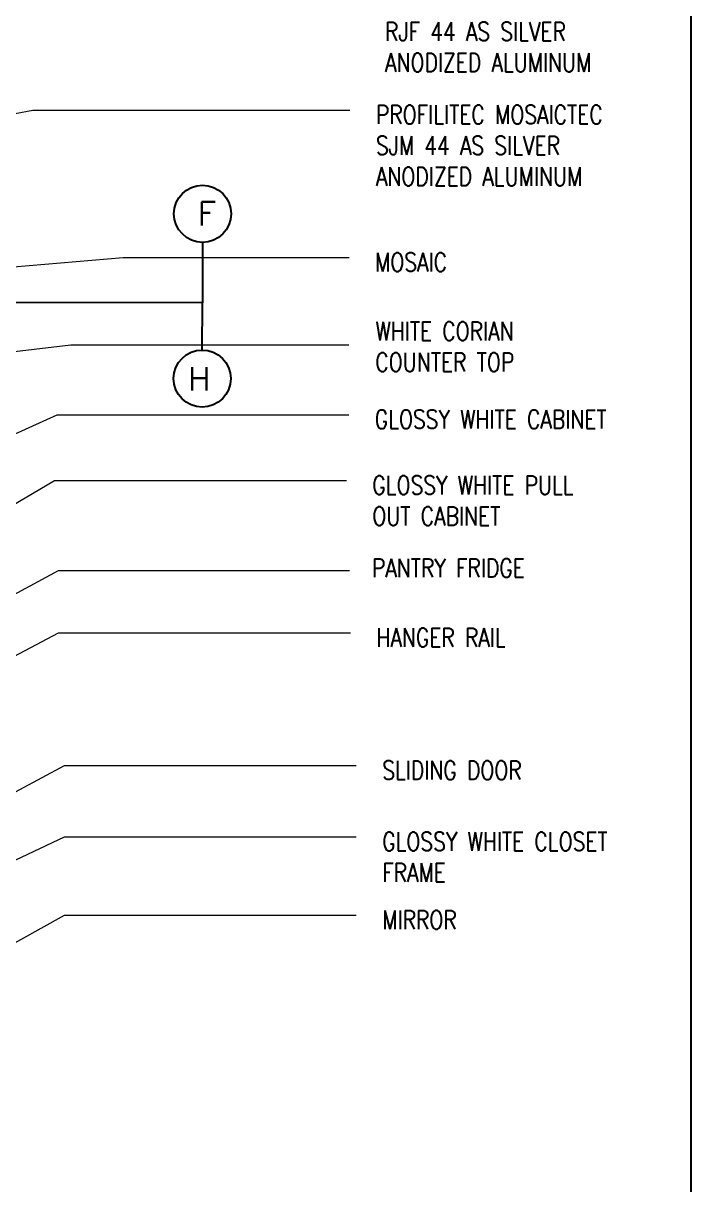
# Model space of a CAD drawing. Header units: inches. Extents: x -12478 to 399182, y -23212 to 525552.
# Drawn here: x 55749 to 57905, y -10132 to -6382 of the extents above; entities that cross this region are included whole.
import ezdxf

# ---------------------------------------------------------------- set-up
doc = ezdxf.new("R2010")
doc.units = ezdxf.units.IN
doc.header["$LTSCALE"] = 1000
doc.header["$MEASUREMENT"] = 0
doc.linetypes.add('ACAD_ISO04W100', pattern=[30, 24, -3, 0, -3])
doc.layers.add('8', color=8, linetype='Continuous')
doc.layers.add('Layer1', color=1, linetype='Continuous')
doc.layers.add('ID-NOTES', color=3, linetype='Continuous', lineweight=0)
doc.styles.add('ID-ROMANS', font='romans.shx', dxfattribs={"width": 0.8})
doc.styles.add('STYL-CONCEPT', font='romans.shx')
doc.styles.add('ZZ-Dim All', font='romans.shx', dxfattribs={"width": 0.8})
doc.dimstyles.new('DIM 0200', dxfattribs={"dimscale": 200, "dimtxt": 1, "dimasz": 0.8, "dimexe": 0.5, "dimexo": 1, "dimgap": 0.4, "dimtad": 1, "dimdec": 0, "dimrnd": 10, "dimdsep": 46, "dimtxsty": 'ZZ-Dim All', "dimblk1": 'ARCHTICK', "dimblk2": 'ARCHTICK', "dimsah": 1, "dimcen": 1, "dimdle": 0.5, "dimclrd": 256, "dimclre": 256, "dimclrt": 256, "dimadec": 0, "dimazin": 2, "dimtfac": 1, "dimtdec": 0, "dimtix": 1, "dimtmove": 2, "dimatfit": 2, "dimfxl": 1, "dimfxlon": 1, "dimtolj": 1, "dimtzin": 0, "dimlwd": -1, "dimlwe": -1, "dimarcsym": 0})

# ---------------------------------------------------------------- blocks, each defined once
blk = doc.blocks.new('_ARCHTICK')
at = {"color": 0, "linetype": 'ByBlock', "const_width": 0.15}
blk.add_lwpolyline([(-0.5, -0.5), (0.5, 0.5)], dxfattribs=at)

msp = doc.modelspace()

# ---------------------------------------------------------------- linework, layer by layer
at = {"layer": '8', "color": 1}
msp.add_lwpolyline([(48146.1, -3296.5), (57905, -3296.5), (57905, -12085.2), (48146.1, -12085.2)], close=True, dxfattribs=at)
at = {"layer": 'Layer1', "linetype": 'ACAD_ISO04W100', "ltscale": 10}
for p, q in [((56327.7, -7089.6), (56327.5, -7285.1)), ((56327.5, -7285.1), (53570.6, -7281.1, 0)), ((56327, -7437.2, 0), (56327.5, -7285.1))]:
    msp.add_line(p, q, dxfattribs=at)
at = {"layer": 'Layer1'}
for centre in [(56327.8, -6997.4), (56326.7, -7529.4, 0)]:
    msp.add_circle(centre, 92.2, dxfattribs=at)

# ---------------------------------------------------------------- texts
at = {"layer": 'ID-NOTES', "color": 3, "char_height": 60, "width": 815.203, "attachment_point": 1, "style": 'ID-ROMANS'}
for s, insert in [('\\pxql,t16;{\\C256;PROFILITEC MOSAICTEC RJF 44 AS SILVER ANODIZED ALUMINUM}', (56917.3, -6279.2, 375.8)), ('\\pxql,t16;{\\C256;PROFILITEC MOSAICTEC SJM 44 AS SILVER ANODIZED ALUMINUM}', (56887.8, -6647.2, 375.8)), ('\\pxt16;{\\C256;GLOSSY WHITE CABINET}', (56884.2, -7630.9, 375.8)), ('\\pxt16;{\\C256;GLOSSY WHITE PULL OUT CABINET}', (56876.3, -7843.5, 375.8)), ('\\pxt16;{\\C256;HANGER RAIL}', (56889.3, -8335.2, 375.8)), ('\\pxt16;{\\C256;SLIDING DOOR}', (56908.1, -8764, 375.8)), ('\\pxt16;{\\C256;GLOSSY WHITE CLOSET FRAME}', (56908.1, -8994.1, 375.8)), ('\\pxt16;{\\C256;MIRROR}', (56908.1, -9246.9, 375.8))]:
    msp.add_mtext(s, dxfattribs=dict(at, insert=insert))
at = {"layer": 'ID-NOTES', "char_height": 60, "attachment_point": 1, "style": 'ID-ROMANS'}
for s, insert, width in [('MOSAIC', (56884.9, -7123.5, 375.8), 647.663), ('WHITE CORIAN COUNTER TOP', (56886.2, -7346.4, -375.8), 647.663), ('PANTRY FRIDGE', (56874.9, -8110.9), 771.843)]:
    msp.add_mtext(s, dxfattribs=dict(at, insert=insert, width=width))
at = {"layer": 'Layer1', "char_height": 76.2, "rotation": 359.9337, "style": 'STYL-CONCEPT'}
for s, insert, attachment_point in [('F', (56312.8, -6958.5, 0), 1), ('H', (56353.5, -7568.4, 0), 9)]:
    msp.add_mtext_dynamic_manual_height_columns(s, width=60.245, gutter_width=45, heights=[0], dxfattribs=dict(at, insert=insert, attachment_point=attachment_point))

# ---------------------------------------------------------------- leaders
at = {"layer": 'ID-NOTES'}
for points in [[(51167.7, -6804.5, -751.7), (54269.5, -5581.8, -751.7), (56833.3, -5581.8, -751.7)], [(51483.6, -6819.6, -751.7), (54255.9, -5793.9, -751.7), (56831.3, -5793.9, -751.7)], [(53586.7, -6644.2), (55890.9, -6294.4), (56833.6, -6294.4)], [(53521.7, -7095.9), (55779.6, -6662.4), (56804.1, -6662.4)], [(53527.6, -7354.6), (56071.4, -7138.7), (56801.1, -7138.7)], [(51538.7, -7925.4, -751.7), (55902.1, -7421, -751.7), (56800.4, -7421, -751.7)], [(52322.3, -9250.3), (55857.8, -7646.1), (56800.5, -7646.1)], [(53386, -9309), (55849.9, -7858.7), (56792.5, -7858.7)], [(53252.6, -9566.5), (55862.5, -8148.7), (56802.4, -8148.7)], [(53952.1, -9360.3), (55862.9, -8350.4), (56805.5, -8350.4)], [(54256.1, -9643.4), (55881.7, -8779.1), (56824.3, -8779.1)], [(54280.5, -9761.5), (55881.7, -9009.2), (56824.3, -9009.2)], [(54871.7, -9821.4), (55881.7, -9262), (56824.3, -9262)]]:
    msp.add_leader(points, dimstyle='DIM 0200', override={"dimasz": 0.2, "dimtad": 0, "dimclrd": 8}, dxfattribs=at)

doc.saveas('drawing.dxf')
